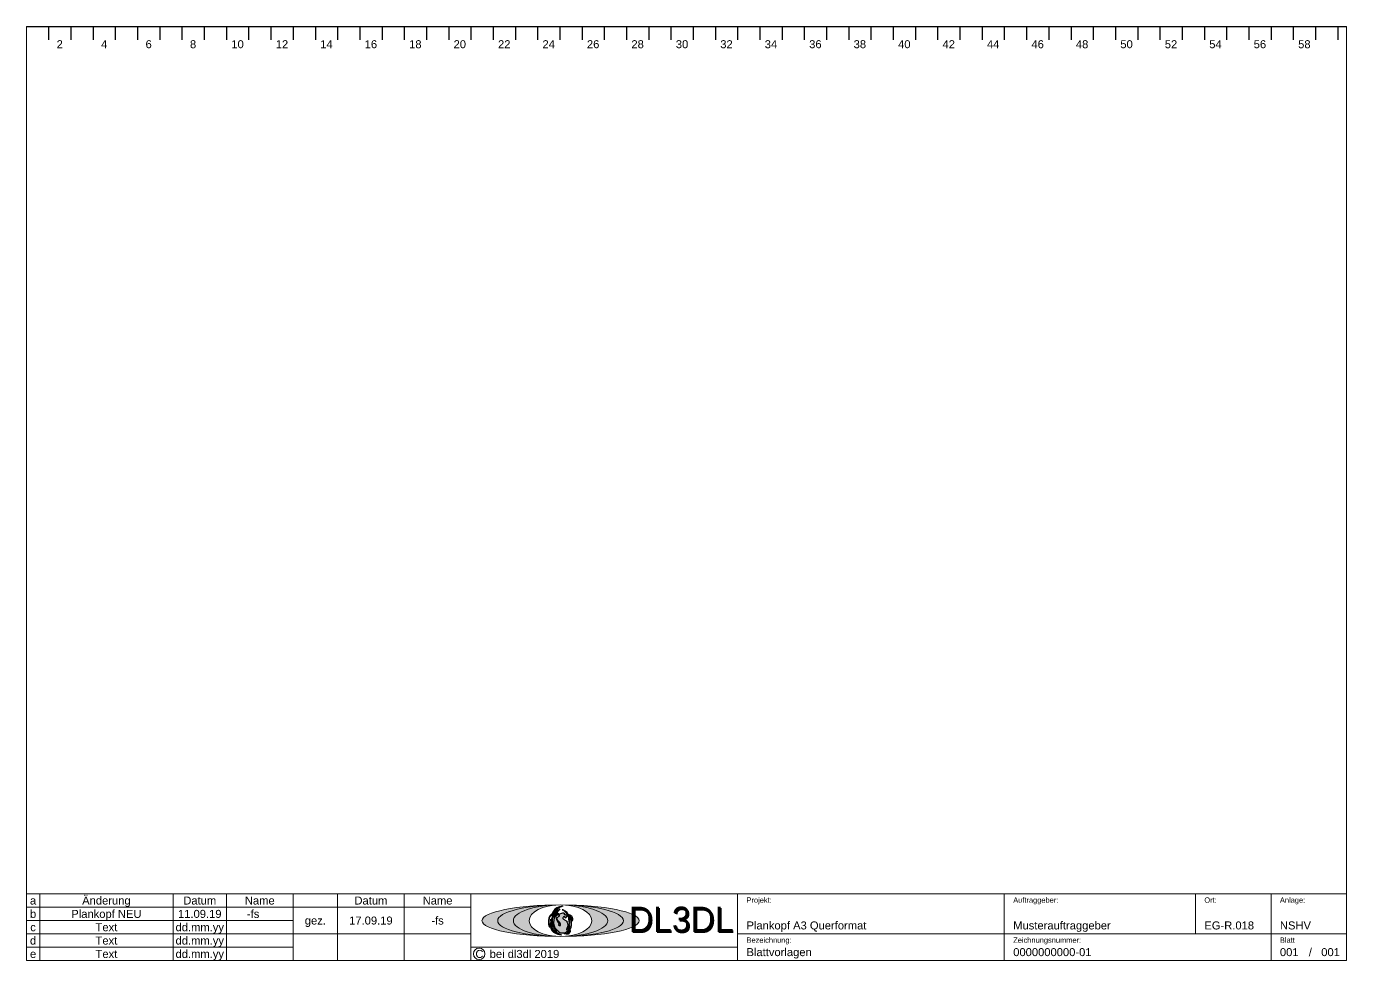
# Model space of a CAD drawing. Extents: x 0 to 842, y -317 to 297.
# Drawn here: x 0 to 297, y -317 to -107 of the extents above; entities that cross this region are included whole.
import ezdxf
from ezdxf.enums import TextEntityAlignment as Align

# ---------------------------------------------------------------- set-up
doc = ezdxf.new("R2010")
doc.units = 0
doc.layers.get('0').update_dxf_attribs({"linetype": 'CONTINUOUS', "lineweight": 5, "true_color": 0xffffff})
for name, color, linetype, lineweight, true_color in [('BLATTRAHMEN', 5, 'CONTINUOUS', 5, 0x0000ff), ('LOGO_A', 1, 'CONTINUOUS', 5, 0xff0000), ('LOGO_B', 30, 'CONTINUOUS', 5, 0xff7f00), ('LOGO_C', 12, 'CONTINUOUS', 5, 0xaa0000), ('LOGO_TEXT', 5, 'CONTINUOUS', 5, 0x0000ff), ('TEXT_VORGABE', 1, 'CONTINUOUS', 5, 0xff0000)]:
    doc.layers.add(name, color=color, linetype=linetype, lineweight=lineweight, true_color=true_color)
for name, color, linetype, true_color in [('Logo_Text2', 1, 'CONTINUOUS', 0xff0000), ('PFOENIX', 94, 'CONTINUOUS', 0x008000), ('RASTER', 5, 'CONTINUOUS', 0x0000ff), ('TEXT_AUSGEFUELLT', 3, 'CONTINUOUS', 0x00ff00)]:
    doc.layers.add(name, color=color, linetype=linetype, true_color=true_color)
doc.styles.add('textstyle0', font='')
doc.styles.add('textstyle1', font='')
doc.styles.add('textstyle10', font='')
doc.styles.add('textstyle11', font='')
doc.styles.add('textstyle12', font='')
doc.styles.add('textstyle13', font='')
doc.styles.add('textstyle14', font='')
doc.styles.add('textstyle15', font='')
doc.styles.add('textstyle16', font='')
doc.styles.add('textstyle17', font='')
doc.styles.add('textstyle182', font='')
doc.styles.add('textstyle183', font='')
doc.styles.add('textstyle186', font='')
doc.styles.add('textstyle188', font='')
doc.styles.add('textstyle19', font='')
doc.styles.add('textstyle190', font='')
doc.styles.add('textstyle192', font='')
doc.styles.add('textstyle194', font='')
doc.styles.add('textstyle196', font='')
doc.styles.add('textstyle198', font='')
doc.styles.add('textstyle2', font='')
doc.styles.add('textstyle200', font='')
doc.styles.add('textstyle202', font='')
doc.styles.add('textstyle204', font='')
doc.styles.add('textstyle206', font='')
doc.styles.add('textstyle208', font='')
doc.styles.add('textstyle21', font='')
doc.styles.add('textstyle210', font='')
doc.styles.add('textstyle212', font='')
doc.styles.add('textstyle214', font='')
doc.styles.add('textstyle216', font='')
doc.styles.add('textstyle218', font='')
doc.styles.add('textstyle220', font='')
doc.styles.add('textstyle222', font='')
doc.styles.add('textstyle224', font='')
doc.styles.add('textstyle226', font='')
doc.styles.add('textstyle228', font='')
doc.styles.add('textstyle23', font='')
doc.styles.add('textstyle230', font='')
doc.styles.add('textstyle232', font='')
doc.styles.add('textstyle234', font='')
doc.styles.add('textstyle236', font='')
doc.styles.add('textstyle238', font='')
doc.styles.add('textstyle240', font='')
doc.styles.add('textstyle242', font='')
doc.styles.add('textstyle244', font='')
doc.styles.add('textstyle246', font='')
doc.styles.add('textstyle248', font='')
doc.styles.add('textstyle249', font='')
doc.styles.add('textstyle25', font='')
doc.styles.add('textstyle250', font='')
doc.styles.add('textstyle251', font='')
doc.styles.add('textstyle252', font='')
doc.styles.add('textstyle253', font='')
doc.styles.add('textstyle254', font='')
doc.styles.add('textstyle255', font='')
doc.styles.add('textstyle256', font='')
doc.styles.add('textstyle257', font='')
doc.styles.add('textstyle258', font='')
doc.styles.add('textstyle259', font='')
doc.styles.add('textstyle27', font='')
doc.styles.add('textstyle29', font='')
doc.styles.add('textstyle3', font='')
doc.styles.add('textstyle4', font='')
doc.styles.add('textstyle5', font='')
doc.styles.add('textstyle6', font='')
doc.styles.add('textstyle7', font='')
doc.styles.add('textstyle8', font='')
doc.styles.add('textstyle9', font='')
doc.styles.get('textstyle0').set_extended_font_data('Liberation Sans')
doc.styles.get('textstyle1').set_extended_font_data('Liberation Sans')
doc.styles.get('textstyle10').set_extended_font_data('Liberation Sans')
doc.styles.get('textstyle11').set_extended_font_data('Liberation Sans')
doc.styles.get('textstyle12').set_extended_font_data('Liberation Sans')
doc.styles.get('textstyle13').set_extended_font_data('Liberation Sans')
doc.styles.get('textstyle14').set_extended_font_data('Liberation Sans')
doc.styles.get('textstyle15').set_extended_font_data('Liberation Sans')
doc.styles.get('textstyle16').set_extended_font_data('Liberation Sans')
doc.styles.get('textstyle17').set_extended_font_data('Liberation Sans')
doc.styles.get('textstyle182').set_extended_font_data('TGL 31034-1')
doc.styles.get('textstyle183').set_extended_font_data('TGL 31034-1')
doc.styles.get('textstyle186').set_extended_font_data('Liberation Sans')
doc.styles.get('textstyle188').set_extended_font_data('Liberation Sans')
doc.styles.get('textstyle19').set_extended_font_data('Liberation Sans')
doc.styles.get('textstyle190').set_extended_font_data('Liberation Sans')
doc.styles.get('textstyle192').set_extended_font_data('Liberation Sans')
doc.styles.get('textstyle194').set_extended_font_data('Liberation Sans')
doc.styles.get('textstyle196').set_extended_font_data('Liberation Sans')
doc.styles.get('textstyle198').set_extended_font_data('Liberation Sans')
doc.styles.get('textstyle2').set_extended_font_data('Liberation Sans')
doc.styles.get('textstyle200').set_extended_font_data('Liberation Sans')
doc.styles.get('textstyle202').set_extended_font_data('Liberation Sans')
doc.styles.get('textstyle204').set_extended_font_data('Liberation Sans')
doc.styles.get('textstyle206').set_extended_font_data('Liberation Sans')
doc.styles.get('textstyle208').set_extended_font_data('Liberation Sans')
doc.styles.get('textstyle21').set_extended_font_data('Liberation Sans')
doc.styles.get('textstyle210').set_extended_font_data('Liberation Sans')
doc.styles.get('textstyle212').set_extended_font_data('Liberation Sans')
doc.styles.get('textstyle214').set_extended_font_data('Liberation Sans')
doc.styles.get('textstyle216').set_extended_font_data('Liberation Sans')
doc.styles.get('textstyle218').set_extended_font_data('Liberation Sans')
doc.styles.get('textstyle220').set_extended_font_data('Liberation Sans')
doc.styles.get('textstyle222').set_extended_font_data('Liberation Sans')
doc.styles.get('textstyle224').set_extended_font_data('Liberation Sans')
doc.styles.get('textstyle226').set_extended_font_data('Liberation Sans')
doc.styles.get('textstyle228').set_extended_font_data('Liberation Sans')
doc.styles.get('textstyle23').set_extended_font_data('Liberation Sans')
doc.styles.get('textstyle230').set_extended_font_data('Liberation Sans')
doc.styles.get('textstyle232').set_extended_font_data('Liberation Sans')
doc.styles.get('textstyle234').set_extended_font_data('Liberation Sans')
doc.styles.get('textstyle236').set_extended_font_data('Liberation Sans')
doc.styles.get('textstyle238').set_extended_font_data('Liberation Sans')
doc.styles.get('textstyle240').set_extended_font_data('Liberation Sans')
doc.styles.get('textstyle242').set_extended_font_data('Liberation Sans')
doc.styles.get('textstyle244').set_extended_font_data('Liberation Sans')
doc.styles.get('textstyle246').set_extended_font_data('Liberation Sans')
doc.styles.get('textstyle248').set_extended_font_data('Liberation Sans')
doc.styles.get('textstyle249').set_extended_font_data('Liberation Sans')
doc.styles.get('textstyle25').set_extended_font_data('Liberation Sans')
doc.styles.get('textstyle250').set_extended_font_data('Liberation Sans')
doc.styles.get('textstyle251').set_extended_font_data('Liberation Sans')
doc.styles.get('textstyle252').set_extended_font_data('Liberation Sans')
doc.styles.get('textstyle253').set_extended_font_data('Liberation Sans')
doc.styles.get('textstyle254').set_extended_font_data('Liberation Sans')
doc.styles.get('textstyle255').set_extended_font_data('Liberation Sans')
doc.styles.get('textstyle256').set_extended_font_data('Liberation Sans')
doc.styles.get('textstyle257').set_extended_font_data('Liberation Sans')
doc.styles.get('textstyle258').set_extended_font_data('Liberation Sans')
doc.styles.get('textstyle259').set_extended_font_data('Liberation Sans')
doc.styles.get('textstyle27').set_extended_font_data('Liberation Sans')
doc.styles.get('textstyle29').set_extended_font_data('Liberation Sans')
doc.styles.get('textstyle3').set_extended_font_data('Liberation Sans')
doc.styles.get('textstyle4').set_extended_font_data('Liberation Sans')
doc.styles.get('textstyle5').set_extended_font_data('Liberation Sans')
doc.styles.get('textstyle6').set_extended_font_data('Liberation Sans')
doc.styles.get('textstyle7').set_extended_font_data('Liberation Sans')
doc.styles.get('textstyle8').set_extended_font_data('Liberation Sans')
doc.styles.get('textstyle9').set_extended_font_data('Liberation Sans')

msp = doc.modelspace()

# ---------------------------------------------------------------- hatches: boundary and pattern name
at = {"layer": 'LOGO_A'}
h = msp.add_hatch(color=256, dxfattribs=at)
edge = h.paths.add_edge_path()
edge.add_ellipse((120.16, -308), major_axis=(7.07, 0), ratio=0.5, start_angle=0, end_angle=360)
edge = h.paths.add_edge_path()
edge.add_ellipse((120.16, -308), major_axis=(10.61, 0), ratio=0.333333, start_angle=0, end_angle=360)
at = {"layer": 'LOGO_B'}
h = msp.add_hatch(color=256, dxfattribs=at)
edge = h.paths.add_edge_path()
edge.add_ellipse((120.16, -308), major_axis=(10.61, 0), ratio=0.333333, start_angle=0, end_angle=360)
edge = h.paths.add_edge_path()
edge.add_ellipse((120.16, -308), major_axis=(14.14, 0), ratio=0.25, start_angle=0, end_angle=360)
at = {"layer": 'LOGO_C'}
h = msp.add_hatch(color=256, dxfattribs=at)
edge = h.paths.add_edge_path()
edge.add_ellipse((120.16, -308), major_axis=(14.14, 0), ratio=0.25, start_angle=0, end_angle=360)
edge = h.paths.add_edge_path()
edge.add_ellipse((120.16, -308), major_axis=(17.68, 0), ratio=0.2, start_angle=0, end_angle=360)
at = {"layer": 'PFOENIX'}
h = msp.add_hatch(color=256, dxfattribs=at)
edge = h.paths.add_edge_path()
edge.add_spline(control_points=[(119.63, -308.45), (119.92, -308.63), (119.72, -308.96), (119.72, -308.96), (119.72, -308.96), (119.79, -309.13), (120.23, -309.13), (120.16, -308.72), (120.08, -308.45), (119.71, -308.08), (119.42, -307.84), (119.31, -307.51), (119.53, -307.17), (119.88, -306.94), (119.95, -306.85), (119.9, -306.73), (119.7, -306.73), (119.51, -306.78), (119.37, -306.7), (119.4, -306.45), (119.63, -306.33), (119.64, -306.32), (119.64, -306.33), (119.58, -306.44), (119.47, -306.52), (119.56, -306.59), (119.83, -306.52), (120.15, -306.34), (120.72, -306.22), (120.92, -306.25), (120.95, -306.3), (120.98, -306.49), (120.91, -306.63), (121.19, -306.61), (121.39, -306.69), (121.55, -306.86), (121.51, -307.13), (121.32, -307.37), (121.25, -307.42), (121.25, -307.42), (121.23, -307.29), (121.18, -307.14), (121.01, -307.1), (120.78, -307.14), (120.68, -307.37), (120.69, -307.64), (120.89, -307.73), (121.31, -307.87), (121.51, -308.13)], knot_values=[0, 0, 0, 0, 1, 2, 3, 4, 5, 6, 7, 8, 9, 10, 11, 12, 13, 14, 15, 16, 17, 18, 19, 20, 21, 22, 23, 24, 25, 26, 27, 28, 29, 30, 31, 32, 33, 34, 35, 36, 37, 38, 39, 40, 41, 42, 43, 44, 45, 46, 46, 46, 46], degree=3, periodic=0)
edge.add_spline(control_points=[(121.51, -308.13), (121.7, -308.46), (121.83, -308.92), (121.76, -309.36), (121.6, -309.77), (121.45, -310.01), (121.45, -310.01), (121.93, -309.72), (122.06, -309.23), (122.06, -308.84), (122.01, -308.74), (122.16, -308.99), (122.17, -309.44), (122.08, -309.73), (121.69, -310.45), (121.28, -310.72), (120.81, -310.85), (120.26, -310.85), (119.91, -310.68), (119.91, -310.68), (119.91, -310.68)], knot_values=[0, 0, 0, 0, 1, 2, 3, 4, 5, 6, 7, 8, 9, 10, 11, 12, 13, 14, 15, 16, 17, 18, 18, 18, 18], degree=3, periodic=0)
edge.add_spline(control_points=[(119.91, -310.68), (119.91, -310.68), (119.87, -310.71), (117.14, -307.58), (119.97, -305.32)], knot_values=[0, 0, 0, 0, 1, 2, 2, 2, 2], degree=3, periodic=0)
edge.add_spline(control_points=[(119.97, -305.32), (118.73, -306.93), (119.63, -308.45), (119.63, -308.45), (119.63, -308.45), (119.63, -308.45), (119.63, -308.45)], knot_values=[0, 0, 0, 0, 1, 2, 3, 4, 4, 4, 4], degree=3, periodic=0)
h = msp.add_hatch(color=256, dxfattribs=at)
edge = h.paths.add_edge_path()
edge.add_spline(control_points=[(119.55, -305.27), (118.15, -307.99), (119.45, -310.83), (119.45, -310.84), (119.45, -310.84), (117.43, -307.95), (119.55, -305.27), (119.55, -305.27), (119.55, -305.27)], knot_values=[0, 0, 0, 0, 1, 2, 3, 4, 5, 6, 6, 6, 6], degree=3, periodic=0)
h = msp.add_hatch(color=256, dxfattribs=at)
edge = h.paths.add_edge_path()
edge.add_spline(control_points=[(120.69, -304.77), (118.82, -305.22), (118.13, -307.01), (118.13, -307.01)], knot_values=[0, 0, 0, 0, 1, 1, 1, 1], degree=3, periodic=0)
edge.add_spline(control_points=[(118.13, -307.01), (118.15, -306.88), (118.41, -304.78), (120.69, -304.77)], knot_values=[0, 0, 0, 0, 1, 1, 1, 1], degree=3, periodic=0)
h = msp.add_hatch(color=256, dxfattribs=at)
edge = h.paths.add_edge_path()
edge.add_spline(control_points=[(121.93, -307.44), (121.97, -307.67), (122, -307.85), (122.02, -308.13), (122.02, -308.35), (122.02, -308.35), (122.02, -308.35), (122.12, -308.05), (122.12, -307.7), (122.05, -307.07), (121.85, -306.49), (121.68, -306.21), (121.2, -305.82), (120.56, -305.53), (120.56, -305.53), (120.56, -305.53)], knot_values=[0, 0, 0, 0, 1, 2, 3, 4, 5, 6, 7, 8, 9, 10, 11, 12, 13, 13, 13, 13], degree=3, periodic=0)
edge.add_spline(control_points=[(120.56, -305.53), (120.95, -305.73), (121.16, -305.95), (121.39, -306.24), (121.62, -306.54), (121.84, -307.03), (121.93, -307.44)], knot_values=[0, 0, 0, 0, 1, 2, 3, 4, 4, 4, 4], degree=3, periodic=0)
h = msp.add_hatch(color=256, dxfattribs=at)
edge = h.paths.add_edge_path()
edge.add_spline(control_points=[(118.1, -306.51), (116.97, -307.58), (117.52, -309.38), (117.77, -309.5)], knot_values=[0, 0, 0, 0, 1, 1, 1, 1], degree=3, periodic=0)
edge.add_spline(control_points=[(117.77, -309.5), (117.69, -309.43), (117.14, -307.63), (118.1, -306.51)], knot_values=[0, 0, 0, 0, 1, 1, 1, 1], degree=3, periodic=0)
h = msp.add_hatch(color=256, dxfattribs=at)
edge = h.paths.add_edge_path()
edge.add_spline(control_points=[(117.97, -307.63), (118.04, -310.3), (120.36, -311.21), (120.36, -311.21), (120.36, -311.21), (117.75, -310.57), (117.99, -307.66), (117.99, -307.66), (117.97, -307.63)], knot_values=[0, 0, 0, 0, 1, 2, 3, 4, 5, 6, 6, 6, 6], degree=3, periodic=0)
h = msp.add_hatch(color=256, dxfattribs=at)
edge = h.paths.add_edge_path()
edge.add_spline(control_points=[(122.54, -308.96), (122.52, -309.31), (122.41, -309.79), (122.26, -310.06), (121.93, -310.37), (121.73, -310.56), (121.73, -310.56), (121.87, -310.32), (122.06, -310.02), (122.16, -309.72), (122.17, -309.44), (122.04, -308.8)], knot_values=[0, 0, 0, 0, 1, 2, 3, 4, 5, 6, 7, 8, 9, 9, 9, 9], degree=3, periodic=0)
edge.add_spline(control_points=[(122.04, -308.8), (122.23, -308.71), (122.26, -308.51), (122.28, -307.92), (122.25, -307.38), (122.23, -307.09), (122.05, -306.52), (121.94, -306.44), (122.26, -306.85), (122.36, -307.13), (122.47, -307.53), (122.53, -307.92), (122.56, -308.46), (122.54, -308.96)], knot_values=[0, 0, 0, 0, 1, 2, 3, 4, 5, 6, 7, 8, 9, 10, 11, 11, 11, 11], degree=3, periodic=0)
h = msp.add_hatch(color=256, dxfattribs=at)
edge = h.paths.add_edge_path()
edge.add_spline(control_points=[(122.79, -308.14), (122.78, -307.77), (122.73, -307.52), (122.68, -307.24), (122.56, -307.01), (122.31, -306.66), (122.31, -306.66), (122.31, -306.66)], knot_values=[0, 0, 0, 0, 1, 2, 3, 4, 5, 5, 5, 5], degree=3, periodic=0)
edge.add_spline(control_points=[(122.31, -306.66), (122.9, -306.95), (122.79, -308.14), (122.79, -308.14), (122.79, -308.14)], knot_values=[0, 0, 0, 0, 1, 2, 2, 2, 2], degree=3, periodic=0)
h = msp.add_hatch(color=256, dxfattribs=at)
edge = h.paths.add_edge_path()
edge.add_spline(control_points=[(121.1, -310.97), (121.35, -311.07), (121.77, -311.08), (122, -311.01), (122.2, -310.78), (122.34, -310.46), (122.35, -310.22), (122.38, -310.12), (122.38, -310.12), (122.38, -310.12), (122.29, -310.33), (122.23, -310.4), (122.06, -310.61), (121.88, -310.73), (121.7, -310.81), (121.44, -310.89), (121.19, -310.91), (121.1, -310.91), (121, -310.9), (121, -310.91), (121, -310.91), (121.06, -310.95), (121.1, -310.97), (121.1, -310.97), (121.1, -310.97)], knot_values=[0, 0, 0, 0, 1, 2, 3, 4, 5, 6, 7, 8, 9, 10, 11, 12, 13, 14, 15, 16, 17, 18, 19, 20, 21, 22, 22, 22, 22], degree=3, periodic=0)

# ---------------------------------------------------------------- linework, layer by layer
for major_axis, ratio in [((17.68, 0), 0.2), ((14.14, 0), 0.25), ((10.61, 0), 0.333333), ((7.07, 0), 0.5)]:
    msp.add_ellipse((120.16, -308), major_axis=major_axis, ratio=ratio)
at = {"layer": 'BLATTRAHMEN'}
for p, q in [((0, -301.97), (0, -106.97)), ((297, -316.97), (297, -106.97)), ((0, -304.97), (0, -301.97)), ((3, -301.97), (0, -301.97)), ((3, -304.97), (3, -301.97)), ((3, -301.97), (60, -301.97)), ((33, -304.97), (33, -301.97)), ((45, -304.97), (45, -301.97)), ((60, -304.97), (60, -301.97)), ((60, -301.97), (297, -301.97)), ((70, -304.97), (70, -301.97)), ((85, -304.97), (85, -301.97)), ((100, -304.97), (100, -301.97)), ((160, -310.97), (160, -301.97)), ((220, -310.97), (220, -301.97)), ((263, -301.97), (263, -310.97)), ((280, -310.97), (280, -301.97)), ((0, -307.97), (0, -304.97)), ((3, -304.97), (0, -304.97)), ((3, -307.97), (3, -304.97)), ((3, -304.97), (60, -304.97)), ((33, -307.97), (33, -304.97)), ((45, -307.97), (45, -304.97)), ((60, -304.97), (100, -304.97)), ((60, -307.97), (60, -304.97)), ((70, -310.97), (70, -304.97)), ((85, -310.97), (85, -304.97)), ((100, -310.97), (100, -304.97)), ((0, -310.97), (0, -307.97)), ((3, -307.97), (0, -307.97)), ((3, -310.97), (3, -307.97)), ((3, -307.97), (60, -307.97)), ((33, -310.97), (33, -307.97)), ((45, -310.97), (45, -307.97)), ((60, -310.97), (60, -307.97)), ((0, -313.97), (0, -310.97)), ((3, -310.97), (0, -310.97)), ((3, -313.97), (3, -310.97)), ((3, -310.97), (60, -310.97)), ((33, -313.97), (33, -310.97)), ((45, -313.97), (45, -310.97)), ((60, -313.97), (60, -310.97)), ((60, -310.97), (100, -310.97)), ((70, -316.97), (70, -310.97)), ((85, -316.97), (85, -310.97)), ((100, -316.97), (100, -310.97)), ((160, -316.97), (160, -310.97)), ((160, -310.97), (297, -310.97)), ((220, -316.97), (220, -310.97)), ((280, -316.97), (280, -310.97)), ((0, -316.97), (0, -313.97)), ((3, -313.97), (0, -313.97)), ((3, -316.97), (3, -313.97)), ((3, -313.97), (45, -313.97)), ((33, -316.97), (33, -313.97)), ((45, -316.97), (45, -313.97)), ((45, -313.97), (60, -313.97)), ((60, -316.97), (60, -313.97)), ((60, -313.97), (60, -313.97)), ((100, -313.97), (160, -313.97)), ((0, -316.97), (3, -316.97)), ((3, -316.97), (33, -316.97)), ((33, -316.97), (45, -316.97)), ((45, -316.97), (60, -316.97)), ((60, -316.97), (70, -316.97)), ((70, -316.97), (85, -316.97)), ((85, -316.97), (100, -316.97)), ((100, -316.97), (160, -316.97)), ((160, -316.97), (220, -316.97)), ((220, -316.97), (280, -316.97)), ((280, -316.97), (297, -316.97))]:
    msp.add_line(p, q, dxfattribs=at)
at = {"layer": 'PFOENIX'}
for points in [[(119.97, -305.32), (117.14, -307.58), (119.87, -310.71), (119.91, -310.68), (119.91, -310.68)], [(119.55, -305.27), (118.15, -307.99), (119.45, -310.83), (119.45, -310.84), (119.45, -310.84), (117.43, -307.95), (119.55, -305.27), (119.55, -305.27), (119.55, -305.27)], [(120.69, -304.77), (118.41, -304.78), (118.15, -306.88), (118.13, -307.01)], [(120.69, -304.77), (118.82, -305.22), (118.13, -307.01), (118.13, -307.01)], [(119.97, -305.32), (118.73, -306.93), (119.63, -308.45), (119.63, -308.45), (119.63, -308.45), (119.63, -308.45), (119.63, -308.45)], [(120.56, -305.53), (120.95, -305.73), (121.16, -305.95), (121.39, -306.24), (121.62, -306.54), (121.84, -307.03), (121.93, -307.44)], [(121.93, -307.44), (121.97, -307.67), (122, -307.85), (122.02, -308.13), (122.02, -308.35), (122.02, -308.35), (122.02, -308.35), (122.12, -308.05), (122.12, -307.7), (122.05, -307.07), (121.85, -306.49), (121.68, -306.21), (121.2, -305.82), (120.56, -305.53), (120.56, -305.53), (120.56, -305.53)], [(118.1, -306.51), (116.97, -307.58), (117.52, -309.38), (117.77, -309.5)], [(118.1, -306.51), (117.14, -307.63), (117.69, -309.43), (117.77, -309.5)], [(117.97, -307.63), (118.04, -310.3), (120.36, -311.21), (120.36, -311.21), (120.36, -311.21), (117.75, -310.57), (117.99, -307.66), (117.99, -307.66), (117.97, -307.63)], [(119.63, -308.45), (119.92, -308.63), (119.72, -308.96), (119.72, -308.96), (119.72, -308.96), (119.79, -309.13), (120.23, -309.13), (120.16, -308.72), (120.08, -308.45), (119.71, -308.08), (119.42, -307.84), (119.31, -307.51), (119.53, -307.17), (119.88, -306.94), (119.95, -306.85), (119.9, -306.73), (119.7, -306.73), (119.51, -306.78), (119.37, -306.7), (119.4, -306.45), (119.63, -306.33), (119.64, -306.32), (119.64, -306.33), (119.58, -306.44), (119.47, -306.52), (119.56, -306.59), (119.83, -306.52), (120.15, -306.34), (120.72, -306.22), (120.92, -306.25), (120.95, -306.3), (120.98, -306.49), (120.91, -306.63), (121.19, -306.61), (121.39, -306.69), (121.55, -306.86), (121.51, -307.13), (121.32, -307.37), (121.25, -307.42), (121.25, -307.42), (121.23, -307.29), (121.18, -307.14), (121.01, -307.1), (120.78, -307.14), (120.68, -307.37), (120.69, -307.64), (120.89, -307.73), (121.31, -307.87), (121.51, -308.13)], [(121.51, -308.13), (121.7, -308.46), (121.83, -308.92), (121.76, -309.36), (121.6, -309.77), (121.45, -310.01), (121.45, -310.01), (121.93, -309.72), (122.06, -309.23), (122.06, -308.84), (122.01, -308.74), (122.16, -308.99), (122.17, -309.44), (122.08, -309.73), (121.69, -310.45), (121.28, -310.72), (120.81, -310.85), (120.26, -310.85), (119.91, -310.68), (119.91, -310.68), (119.91, -310.68)], [(122.54, -308.96), (122.52, -309.31), (122.41, -309.79), (122.26, -310.06), (121.93, -310.37), (121.73, -310.56), (121.73, -310.56), (121.87, -310.32), (122.06, -310.02), (122.16, -309.72), (122.17, -309.44), (122.04, -308.8)], [(122.04, -308.8), (122.23, -308.71), (122.26, -308.51), (122.28, -307.92), (122.25, -307.38), (122.23, -307.09), (122.05, -306.52), (121.94, -306.44), (122.26, -306.85), (122.36, -307.13), (122.47, -307.53), (122.53, -307.92), (122.56, -308.46), (122.54, -308.96)], [(122.31, -306.66), (122.9, -306.95), (122.79, -308.14), (122.79, -308.14), (122.79, -308.14)], [(122.79, -308.14), (122.78, -307.77), (122.73, -307.52), (122.68, -307.24), (122.56, -307.01), (122.31, -306.66), (122.31, -306.66), (122.31, -306.66)], [(121.1, -310.97), (121.35, -311.07), (121.77, -311.08), (122, -311.01), (122.2, -310.78), (122.34, -310.46), (122.35, -310.22), (122.38, -310.12), (122.38, -310.12), (122.38, -310.12), (122.29, -310.33), (122.23, -310.4), (122.06, -310.61), (121.88, -310.73), (121.7, -310.81), (121.44, -310.89), (121.19, -310.91), (121.1, -310.91), (121, -310.9), (121, -310.91), (121, -310.91), (121.06, -310.95), (121.1, -310.97), (121.1, -310.97), (121.1, -310.97)]]:
    msp.add_open_spline(points, degree=3, dxfattribs=at)
at = {"layer": 'RASTER'}
for p, q in [((0, -106.97), (297, -106.97)), ((5, -106.97), (5, -109.97)), ((10, -106.97), (10, -109.97)), ((15, -106.97), (15, -109.97)), ((20, -106.97), (20, -109.97)), ((25, -106.97), (25, -109.97)), ((30, -106.97), (30, -109.97)), ((35, -106.97), (35, -109.97)), ((40, -106.97), (40, -109.97)), ((45, -106.97), (45, -109.97)), ((50, -106.97), (50, -109.97)), ((55, -106.97), (55, -109.97)), ((60, -106.97), (60, -109.97)), ((65, -106.97), (65, -109.97)), ((70, -106.97), (70, -109.97)), ((75, -106.97), (75, -109.97)), ((80, -106.97), (80, -109.97)), ((85, -106.97), (85, -109.97)), ((90, -106.97), (90, -109.97)), ((95, -106.97), (95, -109.97)), ((100, -106.97), (100, -109.97)), ((105, -106.97), (105, -109.97)), ((110, -106.97), (110, -109.97)), ((115, -106.97), (115, -109.97)), ((120, -106.97), (120, -109.97)), ((125, -106.97), (125, -109.97)), ((130, -106.97), (130, -109.97)), ((135, -106.97), (135, -109.97)), ((140, -106.97), (140, -109.97)), ((145, -106.97), (145, -109.97)), ((150, -106.97), (150, -109.97)), ((155, -106.97), (155, -109.97)), ((160, -106.97), (160, -109.97)), ((165, -106.97), (165, -109.97)), ((170, -106.97), (170, -109.97)), ((175, -106.97), (175, -109.97)), ((180, -106.97), (180, -109.97)), ((185, -106.97), (185, -109.97)), ((190, -106.97), (190, -109.97)), ((195, -106.97), (195, -109.97)), ((200, -106.97), (200, -109.97)), ((205, -106.97), (205, -109.97)), ((210, -106.97), (210, -109.97)), ((215, -106.97), (215, -109.97)), ((220, -106.97), (220, -109.97)), ((225, -106.97), (225, -109.97)), ((230, -106.97), (230, -109.97)), ((235, -106.97), (235, -109.97)), ((240, -106.97), (240, -109.97)), ((245, -106.97), (245, -109.97)), ((250, -106.97), (250, -109.97)), ((255, -106.97), (255, -109.97)), ((260, -106.97), (260, -109.97)), ((265, -106.97), (265, -109.97)), ((270, -106.97), (270, -109.97)), ((275, -106.97), (275, -109.97)), ((280, -106.97), (280, -109.97)), ((285, -106.97), (285, -109.97)), ((290, -106.97), (290, -109.97)), ((295, -106.97), (295, -109.97))]:
    msp.add_line(p, q, dxfattribs=at)
at = {"layer": 'TEXT_VORGABE'}
msp.add_circle((101.86, -315.45), 1.3, dxfattribs=at)

# ---------------------------------------------------------------- texts
at = {"layer": 'LOGO_TEXT', "style": 'textstyle183'}
msp.add_text('DL3DL', height=5.657, dxfattribs=at).set_placement((147.53, -307.95), align=Align.MIDDLE_CENTER)
at = {"layer": 'Logo_Text2', "style": 'textstyle182'}
msp.add_text('DL3DL', height=5.657, dxfattribs=at).set_placement((147.33, -307.68), align=Align.MIDDLE_CENTER)
at = {"layer": 'RASTER'}
for s, style, p in [('2', 'textstyle0', (7.5, -110.97)), ('4', 'textstyle8', (17.5, -110.97)), ('6', 'textstyle7', (27.5, -110.97)), ('8', 'textstyle6', (37.5, -110.97)), ('10', 'textstyle5', (47.5, -110.97)), ('12', 'textstyle4', (57.5, -110.97)), ('14', 'textstyle3', (67.5, -110.97)), ('16', 'textstyle2', (77.5, -110.97)), ('18', 'textstyle1', (87.5, -110.97)), ('20', 'textstyle16', (97.5, -110.97)), ('22', 'textstyle15', (107.5, -110.97)), ('24', 'textstyle14', (117.5, -110.97)), ('26', 'textstyle13', (127.5, -110.97)), ('28', 'textstyle12', (137.5, -110.97)), ('30', 'textstyle11', (147.5, -110.97)), ('32', 'textstyle10', (157.5, -110.97)), ('34', 'textstyle9', (167.5, -110.97)), ('36', 'textstyle255', (177.5, -110.97)), ('38', 'textstyle254', (187.5, -110.97)), ('40', 'textstyle253', (197.5, -110.97)), ('42', 'textstyle252', (207.5, -110.97)), ('44', 'textstyle251', (217.5, -110.97)), ('46', 'textstyle250', (227.5, -110.97)), ('48', 'textstyle249', (237.5, -110.97)), ('50', 'textstyle248', (247.5, -110.97)), ('52', 'textstyle259', (257.5, -110.97)), ('54', 'textstyle258', (267.5, -110.97)), ('56', 'textstyle257', (277.5, -110.97)), ('58', 'textstyle256', (287.5, -110.97))]:
    msp.add_text(s, height=1.8, dxfattribs=dict(at, style=style)).set_placement(p, align=Align.MIDDLE_CENTER)
at = {"layer": 'TEXT_AUSGEFUELLT'}
for s, style, p in [('Plankopf NEU', 'textstyle186', (18, -306.47)), ('11.09.19', 'textstyle194', (39, -306.47)), ('-fs', 'textstyle202', (51, -306.47)), ('Text', 'textstyle200', (18, -309.47)), ('dd.mm.yy', 'textstyle208', (39, -309.47)), ('17.09.19', 'textstyle214', (77.5, -307.97)), ('-fs', 'textstyle212', (92.5, -307.97)), ('Text', 'textstyle198', (18, -312.47)), ('dd.mm.yy', 'textstyle206', (39, -312.47)), ('Text', 'textstyle196', (18, -315.47)), ('dd.mm.yy', 'textstyle204', (39, -315.47))]:
    msp.add_text(s, height=1.8, dxfattribs=dict(at, style=style)).set_placement(p, align=Align.MIDDLE_CENTER)
for s, style, p in [('Plankopf A3 Querformat', 'textstyle23', (162, -309.97)), ('Musterauftraggeber', 'textstyle21', (222, -309.97)), ('EG-R.018', 'textstyle17', (265, -309.97)), ('NSHV', 'textstyle29', (282, -309.97)), ('Blattvorlagen', 'textstyle210', (162, -315.97)), ('0000000000-01', 'textstyle19', (222, -315.97)), ('001', 'textstyle27', (282, -315.97)), ('/   001', 'textstyle25', (288.5, -315.97))]:
    msp.add_text(s, height=1.8, dxfattribs=dict(at, style=style)).set_placement(p)
at = {"layer": 'TEXT_VORGABE'}
for s, style, p in [('Änderung', 'textstyle226', (18, -303.47)), ('Datum', 'textstyle224', (39, -303.47)), ('Name', 'textstyle238', (52.5, -303.47)), ('Datum', 'textstyle188', (77.5, -303.47)), ('Name', 'textstyle236', (92.5, -303.47)), ('a', 'textstyle222', (1.5, -303.47)), ('b', 'textstyle220', (1.5, -306.47)), ('gez.', 'textstyle216', (65, -307.97)), ('d', 'textstyle230', (1.5, -312.47)), ('c', 'textstyle218', (1.5, -309.47)), ('e', 'textstyle228', (1.5, -315.47))]:
    msp.add_text(s, height=1.8, dxfattribs=dict(at, style=style)).set_placement(p, align=Align.MIDDLE_CENTER)
for s, style, p in [('Projekt:', 'textstyle246', (162, -303.97)), ('Auftraggeber:', 'textstyle242', (222, -303.97)), ('Ort:', 'textstyle240', (265, -303.97)), ('Anlage:', 'textstyle192', (282, -303.97)), ('Bezeichnung:', 'textstyle232', (162, -312.97)), ('Zeichnungsnummer:', 'textstyle244', (222, -312.97)), ('Blatt', 'textstyle190', (282, -312.97))]:
    msp.add_text(s, height=1.2, dxfattribs=dict(at, style=style)).set_placement(p)
at = {"layer": 'TEXT_VORGABE', "style": 'textstyle234'}
msp.add_text('C  bei dl3dl 2019', height=1.8, dxfattribs=at).set_placement((101.01, -315.48), align=Align.MIDDLE_LEFT)

doc.saveas('drawing.dxf')
